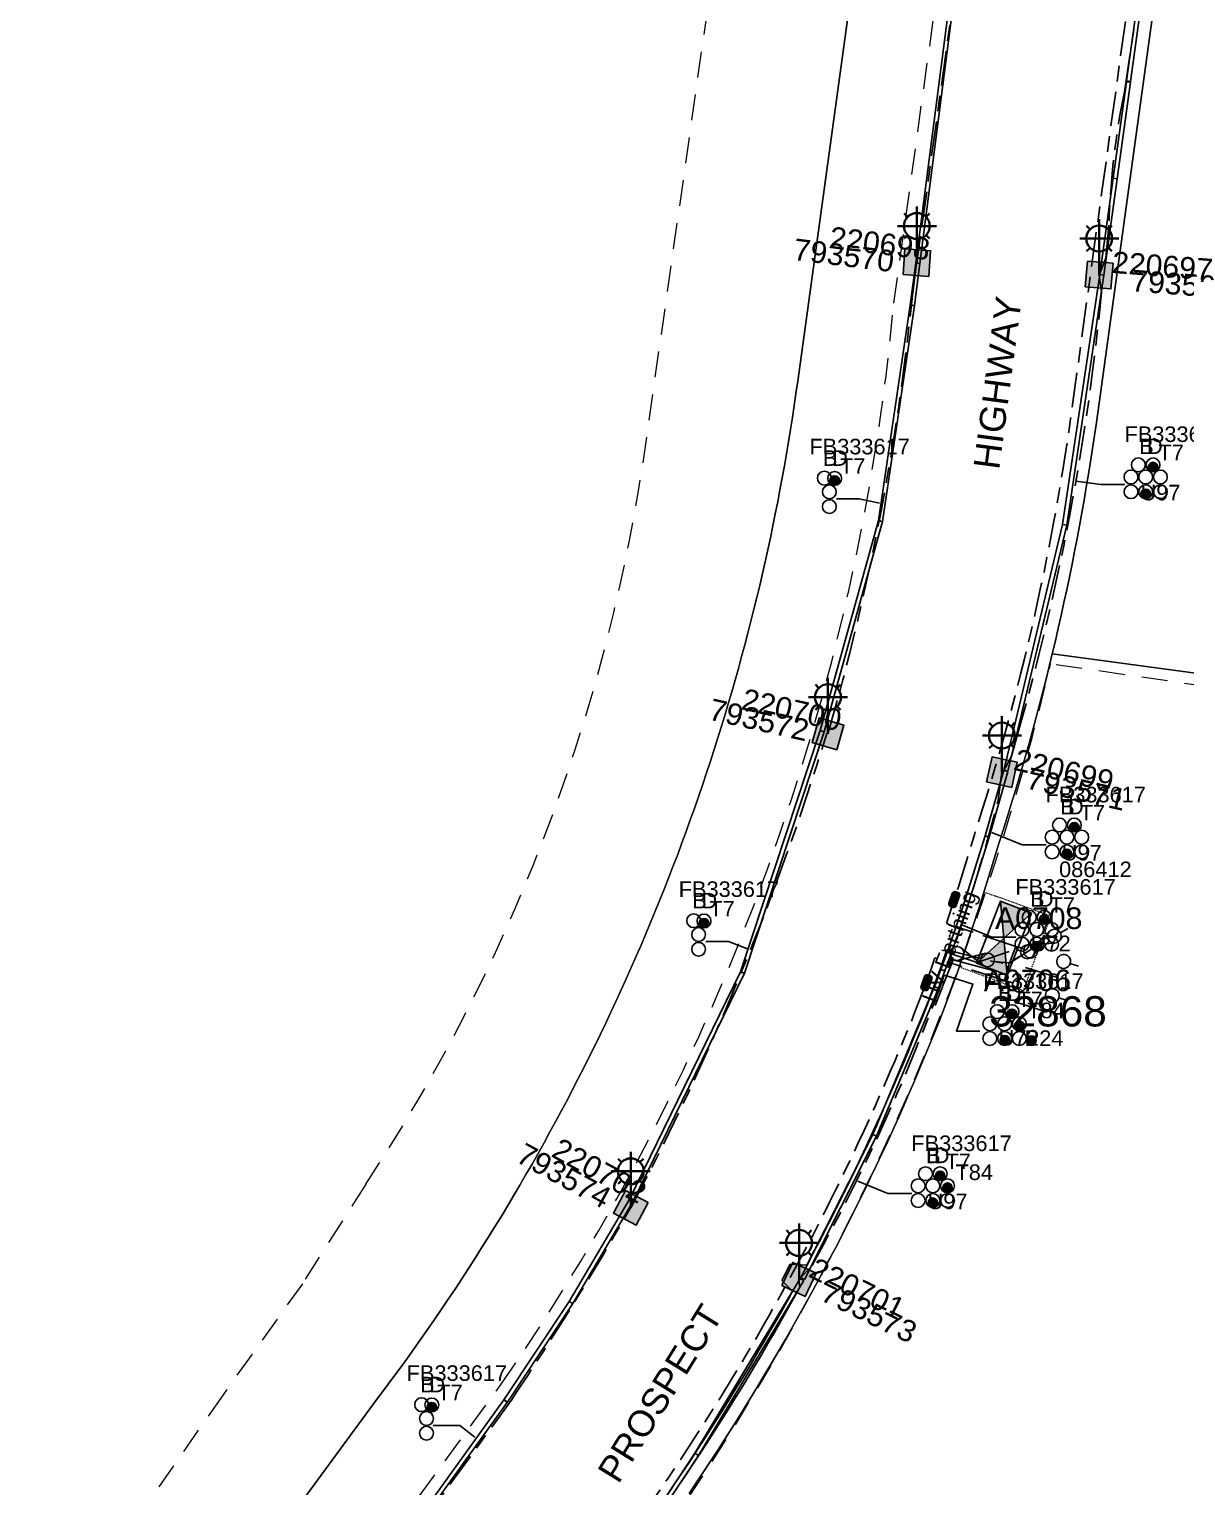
# Model space of a CAD drawing. Header units: metres. Extents: x -1 to 308408, y -2 to 6256973.
# Drawn here: x 307169.8 to 307303.5, y 6254948.2 to 6255116.7 of the extents above; entities that cross this region are included whole.
import ezdxf
from ezdxf.enums import TextEntityAlignment as Align

# ---------------------------------------------------------------- set-up
doc = ezdxf.new("R2010")
doc.units = ezdxf.units.M
for name, pattern in [('Cable Exist UG', [8.2, 4, -1.2, 1.8, -1.2]), ('Dash', [5, 3, -2]), ('HIDDEN', [0.375, 0.25, -0.125]), ('HIDDEN2', [0.1875, 0.125, -0.0625])]:
    doc.linetypes.add(name, pattern=pattern)
doc.layers.get('0').update_dxf_attribs({"color": 6})
for name, color, linetype in [('_User DUCT CONFIGS', 7, 'Continuous'), ('Duct_SP_EXT', 7, 'Continuous'), ('Equip_HV_EXT', 7, 'Continuous'), ('Equip_LV_EXT', 7, 'Continuous'), ('Equip_SP_SL_EXT', 7, 'Continuous'), ('Mains_HV_EXT', 7, 'Continuous'), ('Mains_LV_EXT', 7, 'Continuous'), ('Mains_SL_EXT', 7, 'Continuous'), ('Services_SP_EXT', 7, 'Continuous'), ('Sub_SP_EXT', 7, 'Continuous'), ('SupportsUG_SP_LV_SL_EXT', 7, 'Continuous'), ('Trench_SP_EXT', 7, 'Continuous')]:
    doc.layers.add(name, color=color, linetype=linetype)
for name, color, linetype, lineweight in [('Cadastre Developer_SP_EXT', 9, 'Continuous', 5), ('Cadastre Land Parcels_SP_EXT', 9, 'Continuous', 5), ('Cadastre Other Property_SP_EXT', 9, 'HIDDEN', 5), ('Cadastre Road Names_SP_HV_LV_SL_EXT', 9, 'Continuous', 5), ('Cadastre Roads_SP_EXT', 9, 'Continuous', 5)]:
    doc.layers.add(name, color=color, linetype=linetype, lineweight=lineweight)
doc.styles.add('COLUMN_LABEL', font='arial.ttf')
doc.styles.add('iecARIAL', font='arial.ttf', dxfattribs={"height": 2})
doc.styles.add('POLE_LABEL', font='arial.ttf')
doc.styles.get("Standard").update_dxf_attribs({"font": 'arial.ttf'})
doc.styles.add('SWITCH_LABEL', font='arial.ttf', dxfattribs={"height": 2.5})
doc.linetypes.add('Cable E UG', pattern='A,6,-0.5,["E",Standard,S=1.7,R=0,X=0.5,Y=-1],-2.9', length=9.4)

# ---------------------------------------------------------------- blocks, each defined once
blk = doc.blocks.new('SUB_PADMOUNT_EXT')
for points in [[(0, 0), (-3.84, 1.92), (-3.84, -1.92)], [(0, 0), (3.84, 1.92), (3.84, -1.92)]]:
    blk.add_hatch(color=256).paths.add_polyline_path(points)
for p, q in [((3.84, 1.92), (-3.84, -1.92)), ((-3.84, 1.92), (3.84, -1.92))]:
    blk.add_line(p, q)
blk.add_lwpolyline([(-3.84, -1.92), (3.84, -1.92), (3.84, 1.92), (-3.84, 1.92)], close=True)
for tag, height, flags, p in [('ASSET_NUM', 3.5, 8, (2, 2)), ('STREET_CODE', 0.2, 9, (1.5, 0)), ('CONSTRUCTED_VOLTAGE', 0.2, 9, (1.5, -0.2)), ('OPERATING_VOLTAGE', 0.2, 9, (1.5, -0.6)), ('ORIENTATION', 0.2, 9, (1.5, -0.8)), ('OWNED_BY', 0.2, 9, (1.5, -1)), ('OPERATED_BY', 0.2, 9, (1.5, -1.2)), ('SECONDARY_VOLTAGE', 0.2, 9, (1.5, -1.6)), ('NO_PHASES', 0.2, 9, (1.5, -0.4)), ('MAINTAINED_BY', 0.2, 9, (1.5, -1.4)), ('STATE', 0.2, 9, (1.5, -1.8)), ('SUBSTATION_TYPE', 0.2, 9, (1.5, -2.2)), ('STREETNAME', 0.2, 9, (1.5, -3)), ('SUBURB', 0.2, 9, (1.5, -3.2)), ('PARENT', 0.2, 9, (1.5, -2)), ('USAGE', 0.2, 9, (1.5, -2.4)), ('LEGEND', 0.2, 9, (1.5, -2.6)), ('LOCATION', 0.2, 9, (1.5, -2.8)), ('NOTES', 0.2, 9, (1.5, -3.4)), ('Z', 0.2, 1, (1.5, -3.6))]:
    blk.add_attdef(tag, text='', height=height, dxfattribs=dict(flags=flags)).set_placement(p, align=Align.MIDDLE_LEFT)
blk = doc.blocks.new('COLUMN_EXT')
blk.add_hatch(color=256).paths.add_polyline_path([(-1.49, 1.48), (-1.49, -1.49), (1.48, -1.49), (1.48, 1.48)])
blk.add_lwpolyline([(-1.49, -1.49), (1.48, -1.49), (1.48, 1.48), (-1.49, 1.48)], close=True)
for tag, height, style, flags, p in [('ASSET_NUM', 2.5, 'COLUMN_LABEL', 8, (2, 2)), ('STRUCTURE_PLANT_NUMBER', 0.2, 'POLE_LABEL', 9, (1.81, 0.03)), ('STREET_CODE', 0.2, 'COLUMN_LABEL', 9, (1.81, -0.2))]:
    blk.add_attdef(tag, text='', height=height, dxfattribs=dict(style=style, flags=flags)).set_placement(p, align=Align.MIDDLE_LEFT)
at = {"flags": 9}
for tag, p in [('COLUMN_TYPE', (1.81, -0.4)), ('OWNED_BY', (1.81, -0.6)), ('STATE', (1.81, -0.8)), ('USAGE', (1.81, -1)), ('STREETNAME', (1.81, -1.6)), ('LEGEND', (1.81, -1.2)), ('LOCATION', (1.81, -1.4)), ('SUBURB', (1.81, -1.8)), ('NOTES', (1.81, -2))]:
    blk.add_attdef(tag, text='', height=0.2, dxfattribs=at).set_placement(p, align=Align.MIDDLE_LEFT)
at = {"flags": 1}
blk.add_attdef('Z', (1.81, -2.35), '', height=0.2, dxfattribs=at)
blk = doc.blocks.new('DUCT_EXT')
blk.add_circle((0, 0.8), 0.8)
at = {"flags": 1}
blk.add_attdef('Z', (0, 0), '', height=0.2, dxfattribs=at)
at = {"flags": 9}
for tag, p in [('DUCT_CODE', (0, 0)), ('XSECT_TYPE', (0, -0.2)), ('STATE', (0, -0.6)), ('FB_REFERENCE', (0, -0.4)), ('NOTES', (0, -0.8))]:
    blk.add_attdef(tag, text='', height=0.2, dxfattribs=at).set_placement(p, align=Align.MIDDLE_LEFT)
blk = doc.blocks.new('SL_LANTERN_EXT')
at = {"lineweight": 40}
for p, q in [((-1.46, 5.68), (-1.06, 5.28)), ((0, 1.97), (0, 6.47)), ((1.46, 5.68), (1.06, 5.28)), ((-2.25, 4.22), (2.25, 4.22)), ((-1.46, 2.76), (-1.06, 3.16)), ((0, 0), (0, 2.72)), ((1.46, 2.76), (1.06, 3.16))]:
    blk.add_line(p, q, dxfattribs=at)
blk.add_circle((0, 4.22), 1.5, dxfattribs=at)
at = {"style": 'iecARIAL', "flags": 8}
blk.add_attdef('ASSET_NUM', (1.5, 1.5), '', height=2.5, dxfattribs=at)
for tag, p, height, flags in [('OPERATING_VOLTAGE', (0.98, -1.65), 0.2, 9), ('ORIENTATION', (0.98, -1.85), 0.2, 9), ('CONSTRUCTED_VOLTAGE', (0.98, -0.65), 0.2, 9), ('CONTROL_TYPE', (0.98, -0.85), 0.2, 9), ('LANTERN_PURPOSE', (0.98, -1.05), 0.2, 9), ('LANTERN_TYPE', (0.98, -1.25), 0.2, 9), ('NO_PHASES', (0.98, -1.45), 0.2, 9), ('LNUMBER', (2.18, -3.25), 2.5, 8), ('OWNED_BY', (0.98, -2.05), 0.2, 9), ('STATE', (0.98, -2.25), 0.2, 9), ('USAGE', (0.98, -2.45), 0.2, 9), ('CEXIST', (0.98, -2.65), 0.2, 9), ('CNEW', (0.98, -2.85), 0.2, 9), ('CNUMBER', (0.98, -3.05), 0.2, 9), ('CREMOVE', (0.98, -3.25), 0.2, 9), ('CREPLACE', (0.98, -3.45), 0.2, 9), ('LKINGHEIGHT', (0.98, -3.65), 0.2, 9), ('LBRACKET', (0.98, -3.85), 0.2, 9), ('LBRACKETVOCAB', (0.98, -4.05), 0.2, 9), ('LCATEGORY', (0.98, -4.25), 0.2, 9), ('LCHARGE1', (0.98, -4.45), 0.2, 9), ('LCHARGE1PERCENT', (0.98, -4.65), 0.2, 9), ('LCHARGE2', (0.98, -4.85), 0.2, 9), ('LCHARGE2PERCENT', (0.98, -5.05), 0.2, 9), ('LCHARGE3', (0.98, -5.25), 0.2, 9), ('LCHARGE3PERCENT', (0.98, -5.45), 0.2, 9), ('LEXIST', (0.98, -5.65), 0.2, 9), ('LLAMP', (0.98, -5.85), 0.2, 9), ('LLAMPVOCAB', (0.98, -6.05), 0.2, 9), ('LMAST', (0.98, -6.25), 0.2, 9), ('LMASTVOCAB', (0.98, -6.45), 0.2, 9), ('LNEW', (0.98, -6.65), 0.2, 9), ('LANTNUMBER', (0.98, -6.85), 0.2, 9), ('LOUTREACH', (0.98, -7.25), 0.2, 9), ('LOUTREACHVOCAB', (0.98, -7.45), 0.2, 9), ('LRATECODE', (0.98, -7.65), 0.2, 9), ('LREMOVE', (0.98, -7.85), 0.2, 9), ('LREPLACE', (0.98, -8.05), 0.2, 9), ('LTYPE', (0.98, -8.25), 0.2, 9), ('LTYPEVOCAB', (0.98, -8.45), 0.2, 9), ('STREETNAME', (0.98, -9.25), 0.2, 9), ('SUBURB', (0.98, -9.45), 0.2, 1), ('LEGEND', (0.98, -8.65), 0.2, 9), ('LOCATION', (0.98, -8.85), 0.2, 9), ('NOTES', (0.98, -9.05), 0.2, 9)]:
    blk.add_attdef(tag, p, '', height=height, dxfattribs=dict(flags=flags))
blk = doc.blocks.new('CCP_EXT')
at = {"flags": 9}
for tag, p in [('LIFE_SUPPORT', (0, -1.6)), ('STATE', (0, -1.8)), ('NOTES', (0, -2))]:
    blk.add_attdef(tag, text='', height=0.2, dxfattribs=at).set_placement(p, align=Align.MIDDLE_LEFT)
blk.add_wipeout([(0, 0.57), (0.57, 0), (0, -0.57), (-0.57, 0)])
blk.add_lwpolyline([(-0.57, 0), (0, 0.57), (0.57, 0), (0, -0.57), (-0.57, 0)])
at = {"flags": 1}
blk.add_attdef('Z', (0, 0), '', height=0.2, dxfattribs=at)
at = {"flags": 9}
for tag, p in [('CCP_TYPE', (0, 0)), ('CONSTRUCTED_VOLTAGE', (0, -0.2)), ('OPERATING_VOLTAGE', (0, -0.6)), ('ORIENTATION', (0, -0.8)), ('OWNED_BY', (0, -1)), ('NO_PHASES', (0, -0.4)), ('USAGE', (0, -1.2)), ('LEGEND', (0, -1.4))]:
    blk.add_attdef(tag, text='', height=0.2, dxfattribs=at).set_placement(p, align=Align.MIDDLE_LEFT)
blk = doc.blocks.new('LV_UG_DFUSE_CLOSED_EXT')
for points in [[(1, 0), (0, 0)], [(5.04, 0.73), (2.16, -0.72)], [(5.05, -0.71), (2.16, 0.72)], [(6.2, 0.01), (7.2, 0.01)]]:
    blk.add_lwpolyline(points)
for centre in [(1.8, 0), (5.4, 0.01)]:
    blk.add_circle(centre, 0.8)
at = {"flags": 9}
for tag, p in [('ACTUAL_STATUS', (0, 0)), ('CONSTRUCTED_VOLTAGE', (0, -0.2)), ('OPERATING_VOLTAGE', (0, -0.6)), ('ORIENTATION', (0, -0.8)), ('STATE', (0, -1)), ('SWITCH_TYPE', (0, -1.2)), ('NO_PHASES', (0, -0.4)), ('USAGE', (0, -1.4)), ('NOTES', (0, -1.6))]:
    blk.add_attdef(tag, text='', height=0.2, dxfattribs=at).set_placement(p, align=Align.MIDDLE_LEFT)
at = {"flags": 1}
blk.add_attdef('Z', (0, 0), '', height=0.2, dxfattribs=at)
blk = doc.blocks.new('CABLE_LARGE_EXT')
h = blk.add_hatch(color=256)
edge = h.paths.add_edge_path()
edge.add_arc((0, 0.55), 0.55, 0, 360)
blk.add_circle((0, 0.55), 0.55)
at = {"flags": 1}
blk.add_attdef('Z', (0, 0), '', height=0.2, dxfattribs=at)
at = {"flags": 9}
for tag, p in [('COND_CODE', (0, 0)), ('STATE', (0, -0.4)), ('XSECT_SIZE', (0, -0.6)), ('FB_REFERENCE', (0, -0.2)), ('NOTES', (0, -0.8))]:
    blk.add_attdef(tag, text='', height=0.2, dxfattribs=at).set_placement(p, align=Align.MIDDLE_LEFT)
blk = doc.blocks.new('HV_STJ_EXT')
h = blk.add_hatch(color=256)
edge = h.paths.add_edge_path()
edge.add_ellipse((-0.59, 0.13), major_axis=(0.226, 0.226), ratio=1, start_angle=45, end_angle=135)
edge.add_line((-0.91, 0.13), (-0.91, -0.13))
edge.add_ellipse((-0.59, -0.13), major_axis=(0.226, 0.226), ratio=1, start_angle=135, end_angle=225)
edge.add_line((-0.59, -0.45), (0.59, -0.45))
edge.add_ellipse((0.59, -0.13), major_axis=(-0.226, 0.226), ratio=1, start_angle=135, end_angle=225)
edge.add_line((0.91, -0.13), (0.91, 0.13))
edge.add_ellipse((0.59, 0.13), major_axis=(-0.226, 0.226), ratio=1, start_angle=225, end_angle=315)
edge.add_line((0.59, 0.45), (-0.59, 0.45))
blk.add_lwpolyline([(-0.91, 0.13), (-0.91, -0.13, 0.414214), (-0.59, -0.45), (0.59, -0.45, 0.414214), (0.91, -0.13), (0.91, 0.13, 0.414214), (0.59, 0.45), (-0.59, 0.45, 0.414214)], format="xyb", close=True)
for tag, flags, p in [('ORIENTATION', 9, (1.5, 0)), ('Z', 1, (1.5, -0.8)), ('USAGE', 9, (1.5, -0.2)), ('LEGEND', 9, (1.5, -0.4)), ('NOTES', 9, (1.5, -0.6))]:
    blk.add_attdef(tag, text='', height=0.2, dxfattribs=dict(flags=flags)).set_placement(p, align=Align.MIDDLE_LEFT)
blk = doc.blocks.new('SWG_HOLEC_SU_EXT')
blk.add_line((1.8, -2), (5.8, -2))
for points in [[(1, 0), (0, 0)], [(6.6, 0), (7.6, 0)]]:
    blk.add_lwpolyline(points)
for points in [[(1.8, -0.8, 1), (1.8, 0.8, 1)], [(5.8, -0.8, 1), (5.8, 0.8, 1)]]:
    blk.add_lwpolyline(points, format="xyb", close=True)
at = {"style": 'SWITCH_LABEL', "flags": 8}
blk.add_attdef('ASSET_NUM', text='', height=2.5, rotation=179.9544, dxfattribs=at).set_placement((-2.4, 0), align=Align.MIDDLE_LEFT)
at = {"flags": 1}
blk.add_attdef('Z', (0, 0), '', height=0.2, dxfattribs=at)
at = {"flags": 9}
for tag, p in [('ACTUAL_STATUS', (0, -0.4)), ('CONSTRUCTED_VOLTAGE', (0, -0.6)), ('OPERATING_VOLTAGE', (0, -1)), ('ORIENTATION', (0, -1.2)), ('OWNED_BY', (0, -1.4)), ('NO_PHASES', (0, -0.8)), ('PARENT', (0, -1.6)), ('STATE', (0, -1.8)), ('SWITCH_TYPE', (0, -2)), ('STREETNAME', (0, -2.6)), ('SUBURB', (0, -2.8)), ('USAGE', (0, -2.2)), ('LOCATION', (0, -2.4)), ('NOTES', (0, -3))]:
    blk.add_attdef(tag, text='', height=0.2, dxfattribs=at).set_placement(p, align=Align.MIDDLE_LEFT)
at = {"style": 'SWITCH_LABEL', "flags": 9}
blk.add_attdef('STREET_CODE', text='', height=0.2, dxfattribs=at).set_placement((0, -0.2), align=Align.MIDDLE_LEFT)

msp = doc.modelspace()

# ---------------------------------------------------------------- linework, layer by layer
at = {"layer": '_User DUCT CONFIGS'}
for points in [[(307296.41, 6255064.02), (307293.62, 6255064.02), (307290.78, 6255064.4)], [(307263.1, 6255062.36), (307265.7, 6255062.36), (307268.05, 6255061.85)], [(307287.3, 6255022.4), (307284.52, 6255022.4), (307281.04, 6255023.8)], [(307283.82, 6255011.73), (307281.03, 6255011.73), (307277.56, 6255013.13)], [(307247.99, 6255011.21), (307250.6, 6255011.21), (307252.81, 6255010.35)], [(307279.65, 6255000.85), (307276.94, 6255000.85), (307278.85, 6255006.28), (307275.57, 6255007.3)], [(307271.8, 6254982.09), (307269.01, 6254982.09), (307265.54, 6254983.5)], [(307216.47, 6254955.26), (307219.57, 6254955.26), (307221.31, 6254953.93)]]:
    msp.add_lwpolyline(points, dxfattribs=at)
at = {"layer": 'Cadastre Developer_SP_EXT', "linetype": 'Dash'}
msp.add_lwpolyline([(307250.28, 6255133.84), (307240.6, 6255065.83), (307240.6, 6255065.83, -0.108223), (307208.68, 6254983.16), (307208.68, 6254983.16), (307201.36, 6254971.65), (307192.2, 6254958.83), (307171.57, 6254929.26), (307171.57, 6254929.26), (307176.14, 6254926.23), (307176.14, 6254926.23), (307180.21, 6254922.91), (307184.14, 6254921.47), (307188.58, 6254920.95), (307192.29, 6254921.55), (307196.41, 6254923.55), (307199.68, 6254926.69), (307211.94, 6254943.11), (307224.34, 6254960.04), (307224.34, 6254960.04, 0.129274), (307269.71, 6255084.98), (307269.71, 6255084.98), (307281.78, 6255171.62)], format="xyb", dxfattribs=at)
at = {"layer": 'Cadastre Land Parcels_SP_EXT', "linetype": 'Continuous'}
for points in [[(307183.14, 6254921.76), (307210.02, 6254958.35), (307210.87, 6254959.48), (307211.71, 6254960.62), (307212.55, 6254961.76), (307213.38, 6254962.9), (307214.2, 6254964.05), (307215.02, 6254965.21), (307215.83, 6254966.37), (307216.63, 6254967.53), (307217.43, 6254968.7), (307218.22, 6254969.87), (307219.01, 6254971.04), (307219.79, 6254972.23), (307220.56, 6254973.41), (307221.32, 6254974.6), (307222.08, 6254975.79), (307222.83, 6254976.99), (307223.58, 6254978.19), (307224.32, 6254979.4), (307225.05, 6254980.61), (307225.77, 6254981.83), (307226.49, 6254983.04), (307227.2, 6254984.27), (307227.9, 6254985.49), (307228.6, 6254986.72), (307229.29, 6254987.96), (307229.97, 6254989.2), (307230.65, 6254990.44), (307231.32, 6254991.68), (307231.98, 6254992.93), (307232.63, 6254994.19), (307233.28, 6254995.44), (307233.92, 6254996.7), (307234.56, 6254997.97), (307235.18, 6254999.23), (307235.8, 6255000.51), (307236.41, 6255001.78), (307237.02, 6255003.06), (307237.62, 6255004.34), (307238.21, 6255005.62), (307238.79, 6255006.91), (307239.37, 6255008.2), (307239.94, 6255009.5), (307240.5, 6255010.79), (307241.05, 6255012.09), (307241.6, 6255013.4), (307242.14, 6255014.7), (307242.67, 6255016.01), (307243.2, 6255017.33), (307243.71, 6255018.64), (307244.22, 6255019.96), (307244.73, 6255021.28), (307245.22, 6255022.6), (307245.71, 6255023.93), (307246.19, 6255025.26), (307246.66, 6255026.59), (307247.13, 6255027.93), (307247.59, 6255029.26), (307248.04, 6255030.6), (307248.48, 6255031.95), (307248.91, 6255033.29), (307249.34, 6255034.64), (307249.76, 6255035.99), (307250.18, 6255037.34), (307250.58, 6255038.69), (307250.98, 6255040.05), (307251.37, 6255041.41), (307251.75, 6255042.77), (307252.12, 6255044.13), (307252.49, 6255045.5), (307252.85, 6255046.86), (307253.2, 6255048.23), (307253.54, 6255049.6), (307253.88, 6255050.97), (307254.21, 6255052.35), (307254.53, 6255053.73), (307254.84, 6255055.1), (307255.15, 6255056.48), (307255.44, 6255057.87), (307255.73, 6255059.25), (307256.01, 6255060.63), (307256.29, 6255062.02), (307256.55, 6255063.41), (307256.81, 6255064.8), (307257.06, 6255066.19), (307257.31, 6255067.58), (307257.54, 6255068.97), (307257.77, 6255070.37), (307257.99, 6255071.76), (307258.2, 6255073.16), (307258.4, 6255074.56), (307258.6, 6255075.96), (307288.08, 6255290.48)], [(307319.45, 6255262.18), (307293.11, 6255071.19), (307292.89, 6255069.69), (307292.67, 6255068.2), (307292.43, 6255066.7), (307292.19, 6255065.21), (307291.95, 6255063.72), (307291.69, 6255062.23), (307291.43, 6255060.74), (307291.16, 6255059.26), (307290.88, 6255057.77), (307290.59, 6255056.29), (307290.3, 6255054.8), (307290, 6255053.32), (307289.69, 6255051.84), (307289.37, 6255050.37), (307289.04, 6255048.89), (307288.71, 6255047.42), (307288.37, 6255045.94), (307288.02, 6255044.47), (307413.41, 6255027.56), (307413.17, 6255025.77), (307426.09, 6255024.13), (307459.97, 6255271)], [(307413.41, 6255027.56), (307288.02, 6255044.47), (307287.67, 6255043), (307287.3, 6255041.54), (307286.93, 6255040.07), (307286.55, 6255038.61), (307286.16, 6255037.15), (307285.77, 6255035.69), (307285.37, 6255034.23), (307284.95, 6255032.77), (307284.54, 6255031.32), (307284.11, 6255029.87), (307283.68, 6255028.42), (307283.24, 6255026.97), (307282.79, 6255025.53), (307282.33, 6255024.09), (307281.87, 6255022.65), (307281.42, 6255021.15), (307280.96, 6255019.65), (307280.5, 6255018.14), (307280.03, 6255016.64), (307279.55, 6255015.14), (307279.06, 6255013.64), (307278.57, 6255012.14), (307278.07, 6255010.65), (307277.56, 6255009.16), (307277.05, 6255007.68), (307276.52, 6255006.2), (307275.99, 6255004.72), (307275.45, 6255003.26), (307274.9, 6255001.86), (307274.34, 6255000.47), (307273.77, 6254999.07), (307273.19, 6254997.68), (307272.61, 6254996.29), (307272.02, 6254994.91), (307271.42, 6254993.52), (307270.81, 6254992.14), (307270.2, 6254990.77), (307269.58, 6254989.4), (307268.96, 6254988.03), (307268.32, 6254986.66), (307267.68, 6254985.3), (307267.03, 6254983.94), (307266.38, 6254982.58), (307265.71, 6254981.23), (307265.04, 6254979.88), (307264.36, 6254978.54), (307263.68, 6254977.19), (307262.99, 6254975.86), (307262.29, 6254974.52), (307261.59, 6254973.19), (307260.87, 6254971.86), (307260.16, 6254970.54), (307259.43, 6254969.22), (307258.7, 6254967.91), (307257.96, 6254966.59), (307257.21, 6254965.29), (307256.45, 6254963.98), (307255.69, 6254962.68), (307254.93, 6254961.39), (307254.15, 6254960.09), (307253.37, 6254958.81), (307252.58, 6254957.52), (307251.79, 6254956.24), (307250.99, 6254954.97), (307250.18, 6254953.7), (307249.36, 6254952.43), (307248.54, 6254951.17), (307247.71, 6254949.91), (307246.88, 6254948.66), (307246.04, 6254947.41)]]:
    msp.add_lwpolyline(points, dxfattribs=at)
at = {"layer": 'Duct_SP_EXT'}
for p, q in [((307272.24, 6255089.64), (307280.61, 6255154.62)), ((307272.72, 6255089.58), (307281.09, 6255154.56)), ((307296.58, 6255110.66), (307302.39, 6255152.69)), ((307297.06, 6255110.62), (307302.86, 6255152.62)), ((307295.04, 6255099.44), (307296.58, 6255110.58)), ((307295.52, 6255099.37), (307297.06, 6255110.52)), ((307296.58, 6255110.57), (307296.58, 6255110.66)), ((307296.58, 6255110.66), (307296.82, 6255110.64)), ((307296.58, 6255110.58), (307296.58, 6255110.57)), ((307296.58, 6255110.58), (307296.82, 6255110.55)), ((307296.58, 6255110.57), (307296.82, 6255110.55)), ((307297.06, 6255110.62), (307296.82, 6255110.64)), ((307297.06, 6255110.52), (307296.82, 6255110.55)), ((307297.06, 6255110.53), (307296.82, 6255110.55)), ((307297.06, 6255110.53), (307297.06, 6255110.62)), ((307297.06, 6255110.52), (307297.06, 6255110.53)), ((307293.51, 6255088.29), (307295.04, 6255099.44)), ((307293.98, 6255088.23), (307295.52, 6255099.37)), ((307295.04, 6255099.44), (307295.28, 6255099.41)), ((307295.52, 6255099.37), (307295.28, 6255099.41)), ((307271.61, 6255084.76), (307272.24, 6255089.64)), ((307272.09, 6255084.7), (307272.72, 6255089.58)), ((307272.24, 6255089.64), (307272.48, 6255089.61)), ((307272.24, 6255089.64), (307272.48, 6255089.61)), ((307272.72, 6255089.58), (307272.48, 6255089.61)), ((307272.72, 6255089.58), (307272.48, 6255089.61)), ((307289.21, 6255059.4), (307293.51, 6255088.3)), ((307289.68, 6255059.31), (307293.98, 6255088.22)), ((307293.51, 6255088.3), (307293.74, 6255088.26)), ((307293.51, 6255088.29), (307293.74, 6255088.26)), ((307293.98, 6255088.23), (307293.74, 6255088.26)), ((307293.98, 6255088.22), (307293.74, 6255088.26)), ((307267.92, 6255059.85), (307271.61, 6255084.77)), ((307268.39, 6255059.75), (307272.09, 6255084.69)), ((307271.61, 6255084.77), (307271.61, 6255084.76)), ((307271.61, 6255084.77), (307271.85, 6255084.73)), ((307271.61, 6255084.76), (307271.85, 6255084.73)), ((307272.09, 6255084.69), (307271.85, 6255084.73)), ((307272.09, 6255084.7), (307271.85, 6255084.73)), ((307272.09, 6255084.69), (307272.09, 6255084.7)), ((307261.2, 6255035.58), (307267.92, 6255059.85)), ((307261.67, 6255035.45), (307268.39, 6255059.75)), ((307267.92, 6255059.85), (307268.16, 6255059.8)), ((307268.39, 6255059.75), (307268.16, 6255059.8)), ((307282.42, 6255030.99), (307289.21, 6255059.4)), ((307282.88, 6255030.88), (307289.68, 6255059.31)), ((307289.21, 6255059.4), (307289.45, 6255059.35)), ((307289.68, 6255059.31), (307289.45, 6255059.35)), ((307252, 6255007.72), (307261.21, 6255035.59)), ((307252.44, 6255007.54), (307261.66, 6255035.44)), ((307261.2, 6255035.58), (307261.44, 6255035.52)), ((307261.21, 6255035.59), (307261.44, 6255035.52)), ((307261.67, 6255035.45), (307261.44, 6255035.52)), ((307261.66, 6255035.44), (307261.44, 6255035.52)), ((307280.28, 6255023.42), (307282.42, 6255031)), ((307280.74, 6255023.28), (307282.88, 6255030.87)), ((307282.42, 6255031), (307282.65, 6255030.93)), ((307282.42, 6255030.99), (307282.65, 6255030.93)), ((307282.88, 6255030.88), (307282.65, 6255030.93)), ((307282.88, 6255030.87), (307282.65, 6255030.93)), ((307277.91, 6255015.9), (307280.28, 6255023.42)), ((307278.37, 6255015.76), (307280.74, 6255023.28)), ((307280.28, 6255023.42), (307280.51, 6255023.35)), ((307280.74, 6255023.28), (307280.51, 6255023.35)), ((307276.91, 6255012.93), (307277.91, 6255015.91)), ((307277.36, 6255012.78), (307278.37, 6255015.75)), ((307277.91, 6255015.91), (307278.14, 6255015.83)), ((307277.91, 6255015.9), (307278.14, 6255015.83)), ((307278.37, 6255015.75), (307278.14, 6255015.83)), ((307278.37, 6255015.76), (307278.14, 6255015.83)), ((307275.87, 6255009.97), (307276.91, 6255012.93)), ((307276.32, 6255009.81), (307277.36, 6255012.78)), ((307276.91, 6255012.93), (307277.13, 6255012.86)), ((307277.36, 6255012.78), (307277.13, 6255012.86)), ((307275.14, 6255007.98), (307275.87, 6255009.97)), ((307275.87, 6255009.97), (307276.09, 6255009.89)), ((307275.87, 6255009.97), (307276.09, 6255009.89)), ((307275.59, 6255007.81), (307276.32, 6255009.81)), ((307276.32, 6255009.81), (307276.09, 6255009.89)), ((307276.32, 6255009.81), (307276.09, 6255009.89)), ((307239.13, 6254981.34), (307252, 6255007.72)), ((307239.56, 6254981.13), (307252.44, 6255007.54)), ((307252, 6255007.72), (307252.22, 6255007.63)), ((307252.44, 6255007.54), (307252.22, 6255007.63)), ((307274.4, 6255005.99), (307275.14, 6255007.98)), ((307274.85, 6255005.82), (307275.59, 6255007.81)), ((307275.14, 6255007.98), (307275.37, 6255007.9)), ((307275.59, 6255007.81), (307275.37, 6255007.9)), ((307267.27, 6254988.92), (307274.4, 6255006)), ((307267.7, 6254988.72), (307274.85, 6255005.81)), ((307274.4, 6255006), (307274.63, 6255005.91)), ((307274.4, 6255005.99), (307274.63, 6255005.91)), ((307274.85, 6255005.81), (307274.63, 6255005.91)), ((307274.85, 6255005.82), (307274.63, 6255005.91)), ((307258.95, 6254972.38), (307267.27, 6254988.92)), ((307259.37, 6254972.16), (307267.7, 6254988.72)), ((307267.27, 6254988.92), (307267.49, 6254988.82)), ((307267.7, 6254988.72), (307267.49, 6254988.82)), ((307232.19, 6254969.62), (307239.14, 6254981.35)), ((307239.13, 6254981.34), (307239.34, 6254981.23)), ((307239.14, 6254981.35), (307239.34, 6254981.23)), ((307232.6, 6254969.36), (307239.55, 6254981.11)), ((307239.56, 6254981.13), (307239.34, 6254981.23)), ((307239.55, 6254981.11), (307239.34, 6254981.23)), ((307246.73, 6254952.06), (307258.88, 6254972.27)), ((307247.14, 6254951.81), (307259.3, 6254972.02)), ((307258.88, 6254972.27), (307259.09, 6254972.14)), ((307258.95, 6254972.38), (307259.16, 6254972.27)), ((307259.3, 6254972.02), (307259.09, 6254972.14)), ((307259.37, 6254972.16), (307259.16, 6254972.27)), ((307224.66, 6254958.25), (307232.19, 6254969.62)), ((307232.19, 6254969.62), (307232.4, 6254969.49)), ((307225.05, 6254957.98), (307232.6, 6254969.36)), ((307232.6, 6254969.36), (307232.4, 6254969.49)), ((307213.57, 6254942.84), (307224.64, 6254958.23)), ((307213.95, 6254942.56), (307225.03, 6254957.95)), ((307224.64, 6254958.23), (307224.66, 6254958.25)), ((307224.64, 6254958.23), (307224.84, 6254958.09)), ((307224.66, 6254958.25), (307224.66, 6254958.25)), ((307224.66, 6254958.25), (307224.86, 6254958.11)), ((307224.66, 6254958.25), (307224.86, 6254958.11)), ((307225.03, 6254957.95), (307224.84, 6254958.09)), ((307225.05, 6254957.98), (307224.86, 6254958.11)), ((307225.05, 6254957.98), (307224.86, 6254958.11)), ((307225.03, 6254957.95), (307225.05, 6254957.98)), ((307225.05, 6254957.98), (307225.05, 6254957.98)), ((307233.72, 6254932.4), (307246.73, 6254952.06)), ((307234.12, 6254932.14), (307247.14, 6254951.81)), ((307246.73, 6254952.06), (307246.93, 6254951.94)), ((307247.14, 6254951.81), (307246.93, 6254951.94))]:
    msp.add_line(p, q, dxfattribs=at)
at = {"layer": 'Mains_HV_EXT', "linetype": 'Cable Exist UG', "flags": 128}
for points in [[(307324.79, 6255274.26), (307324.25, 6255272.74), (307317.76, 6255271.93), (307317.76, 6255271.93), (307316.47, 6255262.59), (307290.13, 6255071.61), (307289.92, 6255070.13), (307289.7, 6255068.65), (307289.47, 6255067.17), (307289.23, 6255065.69), (307288.99, 6255064.22), (307288.74, 6255062.75), (307288.48, 6255061.27), (307288.21, 6255059.8), (307287.93, 6255058.33), (307287.65, 6255056.86), (307287.36, 6255055.4), (307287.06, 6255053.93), (307286.75, 6255052.47), (307286.44, 6255051), (307286.12, 6255049.54), (307285.79, 6255048.09), (307285.45, 6255046.63), (307285.1, 6255045.17), (307284.75, 6255043.72), (307284.39, 6255042.27), (307284.02, 6255040.82), (307283.65, 6255039.37), (307283.26, 6255037.92), (307282.87, 6255036.48), (307282.48, 6255035.04), (307282.07, 6255033.6), (307281.66, 6255032.16), (307281.23, 6255030.72), (307280.81, 6255029.29), (307280.37, 6255027.86), (307279.93, 6255026.43), (307279.48, 6255025), (307279.01, 6255023.54), (307278.55, 6255022.02), (307278.09, 6255020.52), (307277.63, 6255019.03), (307277.17, 6255017.54), (307276.69, 6255016.06)], [(307273.17, 6255005.75), (307272.65, 6255004.34), (307272.11, 6255002.97), (307271.56, 6255001.59), (307270.99, 6255000.21), (307270.42, 6254998.83), (307269.85, 6254997.46), (307269.26, 6254996.09), (307268.67, 6254994.72), (307268.07, 6254993.36), (307267.46, 6254992), (307266.85, 6254990.64), (307266.23, 6254989.28), (307265.6, 6254987.93), (307264.97, 6254986.58), (307264.33, 6254985.24), (307263.68, 6254983.89), (307263.02, 6254982.56), (307262.36, 6254981.22), (307261.69, 6254979.89), (307261.01, 6254978.56), (307260.33, 6254977.24), (307259.64, 6254975.92), (307258.94, 6254974.6), (307258.24, 6254973.29), (307257.52, 6254971.98), (307256.8, 6254970.68), (307256.08, 6254969.37), (307255.35, 6254968.08), (307254.61, 6254966.78), (307253.86, 6254965.49), (307253.11, 6254964.2), (307252.35, 6254962.92), (307251.58, 6254961.64), (307250.81, 6254960.37), (307250.03, 6254959.1), (307249.24, 6254957.83), (307248.45, 6254956.57), (307247.65, 6254955.31), (307246.84, 6254954.06), (307246.03, 6254952.81), (307245.21, 6254951.57), (307244.38, 6254950.33), (307243.55, 6254949.09), (307242.71, 6254947.86), (307241.87, 6254946.63), (307241.02, 6254945.41), (307240.16, 6254944.19), (307239.29, 6254942.98), (307238.42, 6254941.77), (307237.54, 6254940.56), (307236.66, 6254939.36), (307235.78, 6254938.18), (307232.11, 6254933.44)]]:
    msp.add_lwpolyline(points, dxfattribs=at)
at = {"layer": 'Mains_HV_EXT', "linetype": 'Cable Exist UG'}
for points in [[(307283.06, 6255008.72), (307283.8, 6255010.65), (307275.79, 6255013.28), (307276.69, 6255016.06)], [(307283.09, 6255008.82), (307282.5, 6255006.72), (307274.44, 6255009.33), (307273.49, 6255006.47)]]:
    msp.add_lwpolyline(points, dxfattribs=at)
at = {"layer": 'Mains_HV_EXT', "linetype": 'Cable E UG'}
for points in [[(307281.13, 6255007.85), (307276.57, 6255009.1), (307275.35, 6255006.01)], [(307275.34, 6255005.99), (307274.5, 6255003.81)]]:
    msp.add_lwpolyline(points, dxfattribs=at)
at = {"layer": 'Mains_LV_EXT', "linetype": 'Cable Exist UG'}
msp.add_lwpolyline([(307243.54, 6254947.29), (307244.38, 6254948.53), (307245.22, 6254949.77), (307246.05, 6254951.01), (307246.87, 6254952.26), (307247.68, 6254953.52), (307248.49, 6254954.78), (307249.3, 6254956.04), (307250.09, 6254957.3), (307250.88, 6254958.57), (307251.66, 6254959.85), (307252.44, 6254961.13), (307253.21, 6254962.41), (307253.97, 6254963.7), (307254.73, 6254964.99), (307255.47, 6254966.28), (307256.22, 6254967.58), (307256.95, 6254968.88), (307257.68, 6254970.19), (307258, 6254970.78), (307256.78, 6254972.04), (307257.73, 6254973.93), (307259.64, 6254973.79), (307259.64, 6254973.79), (307259.82, 6254974.13), (307260.52, 6254975.45), (307261.22, 6254976.78), (307261.9, 6254978.11), (307262.58, 6254979.44), (307263.25, 6254980.78), (307263.92, 6254982.11), (307264.58, 6254983.46), (307265.23, 6254984.8), (307265.87, 6254986.15), (307266.51, 6254987.51), (307267.14, 6254988.86), (307267.76, 6254990.22), (307268.38, 6254991.59), (307268.99, 6254992.95), (307269.59, 6254994.32), (307270.18, 6254995.7), (307270.77, 6254997.07), (307271.35, 6254998.45), (307271.92, 6254999.83), (307272.48, 6255001.22), (307273.04, 6255002.6), (307273.58, 6255003.98), (307274.11, 6255005.4), (307274.64, 6255006.87), (307275.16, 6255008.34), (307275.67, 6255009.82), (307275.82, 6255010.25), (307281.19, 6255008.88), (307282.99, 6255008.75)], dxfattribs=at)
at = {"layer": 'Mains_SL_EXT', "linetype": 'Cable Exist UG'}
for points in [[(307281.37, 6255154.72), (307272.61, 6255091.4), (307272.32, 6255089.54)], [(307243.95, 6254947.01), (307244.8, 6254948.25), (307245.63, 6254949.49), (307246.46, 6254950.74), (307247.29, 6254951.99), (307248.1, 6254953.25), (307248.91, 6254954.51), (307249.72, 6254955.77), (307250.52, 6254957.04), (307251.31, 6254958.31), (307252.09, 6254959.59), (307252.87, 6254960.87), (307253.64, 6254962.15), (307254.4, 6254963.44), (307255.16, 6254964.74), (307255.91, 6254966.03), (307256.65, 6254967.33), (307257.39, 6254968.64), (307258.12, 6254969.95), (307258.84, 6254971.26), (307258.74, 6254972.11)]]:
    msp.add_lwpolyline(points, dxfattribs=at)
for points in [[(307293.44, 6255088.23), (307294.21, 6255090.18), (307294.57, 6255094), (307294.57, 6255094, -0.043877), (307296.39, 6255109.59), (307296.39, 6255109.59), (307296.39, 6255109.67), (307302.58, 6255150.64), (307302.37, 6255152.67)], [(307272.32, 6255089.54), (307271.85, 6255085.87), (307271.85, 6255085.87, -0.04491), (307262.1, 6255035.22)], [(307282.26, 6255030.67), (307283.3, 6255032.64), (307283.92, 6255034.86), (307283.92, 6255034.86, 0.046282), (307293.71, 6255086.26), (307293.71, 6255086.26), (307293.44, 6255088.23)], [(307261.95, 6255035.25, -0.047509), (307239.35, 6254980.49)], [(307277.9, 6255014.27, 0.015372), (307281.77, 6255027.59), (307281.77, 6255027.59), (307282.2, 6255030.79)], [(307258.75, 6254972.15), (307260.26, 6254973.78), (307260.26, 6254973.78, 0.049062), (307277.9, 6255014.27)], [(307239.31, 6254980.46, -0.016913), (307225.61, 6254958.35), (307225.61, 6254958.35), (307225.6, 6254958.33), (307216.91, 6254946.4), (307209.26, 6254936.19), (307203.94, 6254928.96), (307202.7, 6254927.59)]]:
    msp.add_lwpolyline(points, format="xyb", dxfattribs=at)
at = {"layer": 'Trench_SP_EXT', "linetype": 'Cable Exist UG'}
for points in [[(307279.33, 6255008.77), (307283.02, 6255010.06)], [(307279.33, 6255008.77), (307276.2, 6255009.82)]]:
    msp.add_lwpolyline(points, dxfattribs=at)

# ---------------------------------------------------------------- block references
at = {"layer": '_User DUCT CONFIGS'}
for name, p in [('DUCT_EXT', (307261.68, 6255063.96)), ('DUCT_EXT', (307297.11, 6255064.09)), ('DUCT_EXT', (307297.96, 6255065.49)), ('DUCT_EXT', (307298.81, 6255064.09)), ('DUCT_EXT', (307299.66, 6255065.49)), ('CABLE_LARGE_EXT', (307299.66, 6255065.49)), ('DUCT_EXT', (307300.51, 6255064.09)), ('DUCT_EXT', (307262.26, 6255062.37)), ('DUCT_EXT', (307262.87, 6255063.93)), ('CABLE_LARGE_EXT', (307262.87, 6255063.93)), ('DUCT_EXT', (307297.11, 6255062.39)), ('DUCT_EXT', (307298.81, 6255062.39)), ('DUCT_EXT', (307300.51, 6255062.39)), ('DUCT_EXT', (307262.26, 6255060.67)), ('CABLE_LARGE_EXT', (307298.81, 6255062.39)), ('DUCT_EXT', (307288.86, 6255023.87)), ('DUCT_EXT', (307290.56, 6255023.87)), ('DUCT_EXT', (307288.01, 6255022.47)), ('DUCT_EXT', (307289.71, 6255022.47)), ('CABLE_LARGE_EXT', (307290.56, 6255023.87)), ('DUCT_EXT', (307291.41, 6255022.47)), ('DUCT_EXT', (307288.01, 6255020.77)), ('DUCT_EXT', (307289.71, 6255020.77)), ('CABLE_LARGE_EXT', (307289.71, 6255020.77)), ('DUCT_EXT', (307291.41, 6255020.77)), ('DUCT_EXT', (307246.58, 6255012.81)), ('DUCT_EXT', (307247.77, 6255012.78)), ('CABLE_LARGE_EXT', (307247.77, 6255012.78)), ('DUCT_EXT', (307284.52, 6255011.8)), ('DUCT_EXT', (307285.37, 6255013.2)), ('DUCT_EXT', (307286.22, 6255011.8)), ('DUCT_EXT', (307287.07, 6255013.2)), ('CABLE_LARGE_EXT', (307287.07, 6255013.2)), ('DUCT_EXT', (307287.92, 6255011.8)), ('DUCT_EXT', (307247.15, 6255011.21)), ('DUCT_EXT', (307284.52, 6255010.1)), ('DUCT_EXT', (307286.22, 6255010.1)), ('DUCT_EXT', (307287.92, 6255010.1)), ('DUCT_EXT', (307247.15, 6255009.51)), ('DUCT_EXT', (307281.66, 6255002.3)), ('DUCT_EXT', (307283.36, 6255002.3)), ('CABLE_LARGE_EXT', (307283.36, 6255002.3)), ('DUCT_EXT', (307280.81, 6255000.9)), ('DUCT_EXT', (307282.51, 6255000.9)), ('DUCT_EXT', (307284.21, 6255000.9)), ('CABLE_LARGE_EXT', (307284.21, 6255000.9)), ('DUCT_EXT', (307280.81, 6254999.2)), ('DUCT_EXT', (307282.51, 6254999.2)), ('CABLE_LARGE_EXT', (307282.54, 6254999.24)), ('DUCT_EXT', (307284.21, 6254999.2)), ('CABLE_LARGE_EXT', (307285.6, 6254999.2)), ('DUCT_EXT', (307273.36, 6254983.57)), ('DUCT_EXT', (307275.06, 6254983.57)), ('DUCT_EXT', (307272.51, 6254982.17)), ('DUCT_EXT', (307274.21, 6254982.17)), ('CABLE_LARGE_EXT', (307275.06, 6254983.57)), ('DUCT_EXT', (307275.91, 6254982.17)), ('CABLE_LARGE_EXT', (307275.91, 6254982.2)), ('DUCT_EXT', (307272.51, 6254980.47)), ('DUCT_EXT', (307274.21, 6254980.47)), ('CABLE_LARGE_EXT', (307274.21, 6254980.47)), ('DUCT_EXT', (307275.91, 6254980.47)), ('DUCT_EXT', (307215.14, 6254956.88)), ('DUCT_EXT', (307216.32, 6254956.85)), ('CABLE_LARGE_EXT', (307216.32, 6254956.85)), ('DUCT_EXT', (307215.71, 6254955.28)), ('DUCT_EXT', (307215.71, 6254953.58))]:
    msp.add_blockref(name, p, dxfattribs=at)
at = {"layer": 'Equip_HV_EXT'}
for p, rotation in [((307276.69, 6255016.06), 71.127480747234), ((307273.48, 6255006.45), 69.1196652244845)]:
    msp.add_blockref('HV_STJ_EXT', p, dxfattribs=dict(at, rotation=rotation))
ref = msp.add_blockref('SWG_HOLEC_SU_EXT', (307282.5, 6255006.72), dxfattribs=dict(at, rotation=342.2612903231089))
ref.add_attrib('ASSET_NUM', 'A0706', dxfattribs={"layer": '0', "height": 2.5, "style": 'SWITCH_LABEL'}).set_placement((307280.1, 6255007.97), align=Align.TOP_LEFT)
at = {"layer": 'Equip_LV_EXT', "rotation": 167.8144796539697}
msp.add_blockref('LV_UG_DFUSE_CLOSED_EXT', (307282.29, 6255008.7), dxfattribs=at)
at = {"layer": 'Equip_SP_SL_EXT'}
ref = msp.add_blockref('SL_LANTERN_EXT', (307272.37, 6255089.68), dxfattribs=at)
ref.add_attrib('ASSET_NUM', '220698', dxfattribs={"layer": '0', "height": 2.5, "rotation": 352.9422, "style": 'iecARIAL'}).set_placement((307273.87, 6255091.18), align=Align.MIDDLE_RIGHT)
ref = msp.add_blockref('SL_LANTERN_EXT', (307293.44, 6255088.23), dxfattribs=at)
ref.add_attrib('ASSET_NUM', '220697', dxfattribs={"layer": '0', "height": 2.5, "rotation": 355.6332, "style": 'iecARIAL'}).set_placement((307294.94, 6255089.73), align=Align.MIDDLE_LEFT)
ref = msp.add_blockref('SL_LANTERN_EXT', (307262.1, 6255035.22), dxfattribs=at)
ref.add_attrib('ASSET_NUM', '220700', dxfattribs={"layer": '0', "height": 2.5, "rotation": 347.3261, "style": 'iecARIAL'}).set_placement((307263.6, 6255036.72), align=Align.MIDDLE_RIGHT)
ref = msp.add_blockref('SL_LANTERN_EXT', (307282.2, 6255030.79), dxfattribs=at)
ref.add_attrib('ASSET_NUM', '220699', dxfattribs={"layer": '0', "height": 2.5, "rotation": 346.8908, "style": 'iecARIAL'}).set_placement((307283.7, 6255032.29), align=Align.MIDDLE_LEFT)
ref = msp.add_blockref('SL_LANTERN_EXT', (307239.31, 6254980.43), dxfattribs=at)
ref.add_attrib('ASSET_NUM', '220702', dxfattribs={"layer": '0', "height": 2.5, "rotation": 331.3139, "style": 'iecARIAL'}).set_placement((307240.81, 6254981.93), align=Align.MIDDLE_RIGHT)
ref = msp.add_blockref('SL_LANTERN_EXT', (307258.75, 6254972.15), dxfattribs=at)
ref.add_attrib('ASSET_NUM', '220701', dxfattribs={"layer": '0', "height": 2.5, "rotation": 334.0412, "style": 'iecARIAL'}).set_placement((307260.25, 6254973.65), align=Align.MIDDLE_LEFT)
at = {"layer": 'Sub_SP_EXT'}
ref = msp.add_blockref('SUB_PADMOUNT_EXT', (307282.42, 6255011.58), dxfattribs=dict(at, rotation=68.81250641429845))
ref.add_attrib('ASSET_NUM', '32868', dxfattribs={"layer": '0', "height": 3.5}).set_placement((307280.72, 6255003.14), align=Align.MIDDLE_LEFT)
at = {"layer": 'SupportsUG_SP_LV_SL_EXT'}
ref = msp.add_blockref('COLUMN_EXT', (307272.37, 6255089.68), dxfattribs=dict(at, rotation=355.6955309701183))
ref.add_attrib('ASSET_NUM', '793570', dxfattribs={"layer": '0', "height": 2.5, "rotation": 352.9422, "style": 'COLUMN_LABEL'}).set_placement((307269.87, 6255091.04, 0), align=Align.TOP_RIGHT)
ref = msp.add_blockref('COLUMN_EXT', (307293.44, 6255088.23), dxfattribs=dict(at, rotation=265.2363583092737))
ref.add_attrib('ASSET_NUM', '793569', dxfattribs={"layer": '0', "height": 2.5, "rotation": 355.6332, "style": 'COLUMN_LABEL'}).set_placement((307297.26, 6255088.86), align=Align.TOP_LEFT)
ref = msp.add_blockref('COLUMN_EXT', (307262.1, 6255035.22), dxfattribs=dict(at, rotation=73.96005677728617))
ref.add_attrib('ASSET_NUM', '793572', dxfattribs={"layer": '0', "height": 2.5, "rotation": 347.3261, "style": 'COLUMN_LABEL'}).set_placement((307260.1, 6255036.77), align=Align.TOP_RIGHT)
ref = msp.add_blockref('COLUMN_EXT', (307282.2, 6255030.79), dxfattribs=dict(at, rotation=347.7748775975127))
ref.add_attrib('ASSET_NUM', '793571', dxfattribs={"layer": '0', "height": 2.5, "rotation": 346.8908, "style": 'COLUMN_LABEL'}).set_placement((307285.42, 6255031.37), align=Align.TOP_LEFT)
ref = msp.add_blockref('COLUMN_EXT', (307239.31, 6254980.43), dxfattribs=dict(at, rotation=152.5255683192787))
ref.add_attrib('ASSET_NUM', '793574', dxfattribs={"layer": '0', "height": 2.5, "rotation": 331.3139, "style": 'COLUMN_LABEL'}).set_placement((307237.31, 6254982.45), align=Align.TOP_RIGHT)
ref = msp.add_blockref('COLUMN_EXT', (307258.75, 6254972.15), dxfattribs=dict(at, rotation=334.8406980954027))
ref.add_attrib('ASSET_NUM', '793573', dxfattribs={"layer": '0', "height": 2.5, "rotation": 334.0412, "style": 'COLUMN_LABEL'}).set_placement((307262.17, 6254972.06), align=Align.TOP_LEFT)

# ---------------------------------------------------------------- texts
at = {"layer": '_User DUCT CONFIGS'}
for s, p in [('FB333617', (307296.36, 6255068.94)), ('FB333617', (307259.95, 6255067.51)), ('B', (307298.06, 6255067.54)), ('D', (307298.96, 6255067.54)), ('B', (307261.51, 6255066.18)), ('D', (307262.58, 6255066.18)), ('T7', (307300.29, 6255066.83)), ('T7', (307263.49, 6255065.26)), ('U97', (307298.21, 6255062.19)), ('FB333617', (307287.23, 6255027.29)), ('B', (307288.93, 6255025.89)), ('D', (307289.83, 6255025.89)), ('T7', (307291.19, 6255025.2)), ('U97', (307289.11, 6255020.57)), ('FB333617', (307283.75, 6255016.62)), ('FB333617', (307244.85, 6255016.36)), ('B', (307246.41, 6255015.03)), ('D', (307247.48, 6255015.03)), ('B', (307285.45, 6255015.22)), ('D', (307286.35, 6255015.22)), ('T7', (307248.39, 6255014.11)), ('T7', (307287.7, 6255014.53)), ('FB333617', (307280.03, 6255005.72)), ('B', (307281.73, 6255004.32)), ('D', (307282.63, 6255004.32)), ('T7', (307283.99, 6255003.63)), ('T84', (307285.12, 6255002.34)), ('U72', (307281.83, 6254999.18)), ('P24', (307284.83, 6254999.14)), ('FB333617', (307271.73, 6254986.99)), ('B', (307273.43, 6254985.59)), ('D', (307274.33, 6254985.59)), ('T7', (307275.68, 6254984.9)), ('T84', (307276.83, 6254983.64)), ('U97', (307273.61, 6254980.27)), ('FB333617', (307213.41, 6254960.43)), ('B', (307214.97, 6254959.1)), ('D', (307216.03, 6254959.1)), ('T7', (307216.95, 6254958.18))]:
    msp.add_text(s, height=1.8, dxfattribs=at).set_placement(p)
at = {"layer": 'Cadastre Other Property_SP_EXT'}
msp.add_text('086412', height=1.8, dxfattribs=at).set_placement((307288.8, 6255018.65))
msp.add_text('086412', height=1.8, dxfattribs=at).set_placement((307288.8, 6255018.65))
at = {"layer": 'Cadastre Road Names_SP_HV_LV_SL_EXT'}
for s, rotation, p in [('HIGHWAY', 82.4433, (307281.87, 6255065.66)), ('PROSPECT ', 58.1495, (307237.88, 6254948.41))]:
    msp.add_text(s, height=3, rotation=rotation, dxfattribs=at).set_placement(p)
at = {"layer": 'Mains_HV_EXT'}
msp.add_text('HV Earthing', height=1.8, rotation=69.3058, dxfattribs=at).set_placement((307274.57, 6255004))

# ---------------------------------------------------------------- next in the draw order: block references
at = {"layer": 'Services_SP_EXT', "rotation": 2.72631097804303}
msp.add_blockref('CCP_EXT', (307287.12, 6255011.29), dxfattribs=at)

# ---------------------------------------------------------------- next in the draw order: linework, layer by layer
at = {"layer": 'Cadastre Developer_SP_EXT', "linetype": 'Dash'}
msp.add_lwpolyline([(307449.76, 6255019.67), (307287.82, 6255043.29), (307287.82, 6255043.29, -0.119526), (307224.9, 6254919.04), (307224.9, 6254919.04), (307175.72, 6254854.65), (307175.72, 6254854.65, -0.013621), (307117.15, 6254781.72), (307117.15, 6254781.72), (307124.96, 6254775.57), (307124.96, 6254775.57, -0.173854), (307222.31, 6254791.4), (307222.31, 6254791.4), (307252.68, 6254784.36), (307258.59, 6254783.43), (307258.59, 6254783.43, 0.201722), (307292.36, 6254795.42), (307292.36, 6254795.42), (307456.66, 6254967.51), (307444.25, 6254979.25), (307449.76, 6255019.67)], format="xyb", close=True, dxfattribs=at)
at = {"layer": 'Cadastre Other Property_SP_EXT', "linetype": 'HIDDEN2'}
msp.add_lwpolyline([(307280.12, 6255016.92), (307277.26, 6255008.29), (307284.7, 6255005.53), (307287.85, 6255014.15), (307280.12, 6255016.92)], close=True, dxfattribs=at)
msp.add_lwpolyline([(307280.12, 6255016.92), (307277.26, 6255008.29), (307284.7, 6255005.53), (307287.85, 6255014.15), (307280.12, 6255016.92)], close=True, dxfattribs=at)
at = {"layer": 'Cadastre Roads_SP_EXT', "linetype": 'Continuous'}
for points in [[(307288.08, 6255290.48), (307258.6, 6255075.96), (307258.4, 6255074.56), (307258.2, 6255073.16), (307257.99, 6255071.76), (307257.77, 6255070.37), (307257.54, 6255068.97), (307257.31, 6255067.58), (307257.06, 6255066.19), (307256.81, 6255064.8), (307256.55, 6255063.41), (307256.29, 6255062.02), (307256.01, 6255060.63), (307255.73, 6255059.25), (307255.44, 6255057.87), (307255.15, 6255056.48), (307254.84, 6255055.1), (307254.53, 6255053.73), (307254.21, 6255052.35), (307253.88, 6255050.97), (307253.54, 6255049.6), (307253.2, 6255048.23), (307252.85, 6255046.86), (307252.49, 6255045.5), (307252.12, 6255044.13), (307251.75, 6255042.77), (307251.37, 6255041.41), (307250.98, 6255040.05), (307250.58, 6255038.69), (307250.18, 6255037.34), (307249.76, 6255035.99), (307249.34, 6255034.64), (307248.91, 6255033.29), (307248.48, 6255031.95), (307248.04, 6255030.6), (307247.59, 6255029.26), (307247.13, 6255027.93), (307246.66, 6255026.59), (307246.19, 6255025.26), (307245.71, 6255023.93), (307245.22, 6255022.6), (307244.73, 6255021.28), (307244.22, 6255019.96), (307243.71, 6255018.64), (307243.2, 6255017.33), (307242.67, 6255016.01), (307242.14, 6255014.7), (307241.6, 6255013.4), (307241.05, 6255012.09), (307240.5, 6255010.79), (307239.94, 6255009.5), (307239.37, 6255008.2), (307238.79, 6255006.91), (307238.21, 6255005.62), (307237.62, 6255004.34), (307237.02, 6255003.06), (307236.41, 6255001.78), (307235.8, 6255000.51), (307235.18, 6254999.23), (307234.56, 6254997.97), (307233.92, 6254996.7), (307233.28, 6254995.44), (307232.63, 6254994.19), (307231.98, 6254992.93), (307231.32, 6254991.68), (307230.65, 6254990.44), (307229.97, 6254989.2), (307229.29, 6254987.96), (307228.6, 6254986.72), (307227.9, 6254985.49), (307227.2, 6254984.27), (307226.49, 6254983.04), (307225.77, 6254981.83), (307225.05, 6254980.61), (307224.32, 6254979.4), (307223.58, 6254978.19), (307222.83, 6254976.99), (307222.08, 6254975.79), (307221.32, 6254974.6), (307220.56, 6254973.41), (307219.79, 6254972.23), (307219.01, 6254971.04), (307218.22, 6254969.87), (307217.43, 6254968.7), (307216.63, 6254967.53), (307215.83, 6254966.37), (307215.02, 6254965.21), (307214.2, 6254964.05), (307213.38, 6254962.9), (307212.55, 6254961.76), (307211.71, 6254960.62), (307210.87, 6254959.48), (307210.02, 6254958.35), (307183.14, 6254921.76)], [(307246.04, 6254947.41), (307246.88, 6254948.66), (307247.71, 6254949.91), (307248.54, 6254951.17), (307249.36, 6254952.43), (307250.18, 6254953.7), (307250.99, 6254954.97), (307251.79, 6254956.24), (307252.58, 6254957.52), (307253.37, 6254958.81), (307254.15, 6254960.09), (307254.93, 6254961.39), (307255.69, 6254962.68), (307256.45, 6254963.98), (307257.21, 6254965.29), (307257.96, 6254966.59), (307258.7, 6254967.91), (307259.43, 6254969.22), (307260.16, 6254970.54), (307260.87, 6254971.86), (307261.59, 6254973.19), (307262.29, 6254974.52), (307262.99, 6254975.86), (307263.68, 6254977.19), (307264.36, 6254978.54), (307265.04, 6254979.88), (307265.71, 6254981.23), (307266.38, 6254982.58), (307267.03, 6254983.94), (307267.68, 6254985.3), (307268.32, 6254986.66), (307268.96, 6254988.03), (307269.58, 6254989.4), (307270.2, 6254990.77), (307270.81, 6254992.14), (307271.42, 6254993.52), (307272.02, 6254994.91), (307272.61, 6254996.29), (307273.19, 6254997.68), (307273.77, 6254999.07), (307274.34, 6255000.47), (307274.9, 6255001.86), (307275.45, 6255003.26), (307275.99, 6255004.72), (307276.52, 6255006.2), (307277.05, 6255007.68), (307277.56, 6255009.16), (307278.07, 6255010.65), (307278.57, 6255012.14), (307279.06, 6255013.64), (307279.55, 6255015.14), (307280.03, 6255016.64), (307280.5, 6255018.14), (307280.96, 6255019.65), (307281.42, 6255021.15), (307281.87, 6255022.65), (307282.33, 6255024.09), (307282.79, 6255025.53), (307283.24, 6255026.97), (307283.68, 6255028.42), (307284.11, 6255029.87), (307284.54, 6255031.32), (307284.95, 6255032.77), (307285.37, 6255034.23), (307285.77, 6255035.69), (307286.16, 6255037.15), (307286.55, 6255038.61), (307286.93, 6255040.07), (307287.3, 6255041.54), (307287.67, 6255043), (307288.02, 6255044.47), (307288.37, 6255045.94), (307288.71, 6255047.42), (307289.04, 6255048.89), (307289.37, 6255050.37), (307289.69, 6255051.84), (307290, 6255053.32), (307290.3, 6255054.8), (307290.59, 6255056.29), (307290.88, 6255057.77), (307291.16, 6255059.26), (307291.43, 6255060.74), (307291.69, 6255062.23), (307291.95, 6255063.72), (307292.19, 6255065.21), (307292.43, 6255066.7), (307292.67, 6255068.2), (307292.89, 6255069.69), (307293.11, 6255071.19), (307319.45, 6255262.18)]]:
    msp.add_lwpolyline(points, dxfattribs=at)
at = {"layer": 'Services_SP_EXT'}
msp.add_lwpolyline([(307283.06, 6255008.72), (307287.12, 6255011.29)], dxfattribs=at)

# ---------------------------------------------------------------- next in the draw order: block references
at = {"layer": '_User DUCT CONFIGS'}
msp.add_blockref('CABLE_LARGE_EXT', (307286.22, 6255010.1), dxfattribs=at)
at = {"layer": 'Equip_HV_EXT'}
ref = msp.add_blockref('SWG_HOLEC_SU_EXT', (307283.8, 6255010.65), dxfattribs=dict(at, rotation=342.4842450044159))
ref.add_attrib('ASSET_NUM', 'A0708', dxfattribs={"layer": '0', "height": 2.5, "style": 'SWITCH_LABEL'}).set_placement((307281.4, 6255011.9), align=Align.BOTTOM_LEFT)
at = {"layer": 'Equip_LV_EXT', "rotation": 30.04136379827561}
msp.add_blockref('LV_UG_DFUSE_CLOSED_EXT', (307283.59, 6255009.11), dxfattribs=at)

# ---------------------------------------------------------------- next in the draw order: texts
at = {"layer": '_User DUCT CONFIGS'}
msp.add_text('U72', height=1.8, dxfattribs=at).set_placement((307285.53, 6255010.09))

doc.saveas('drawing.dxf')
